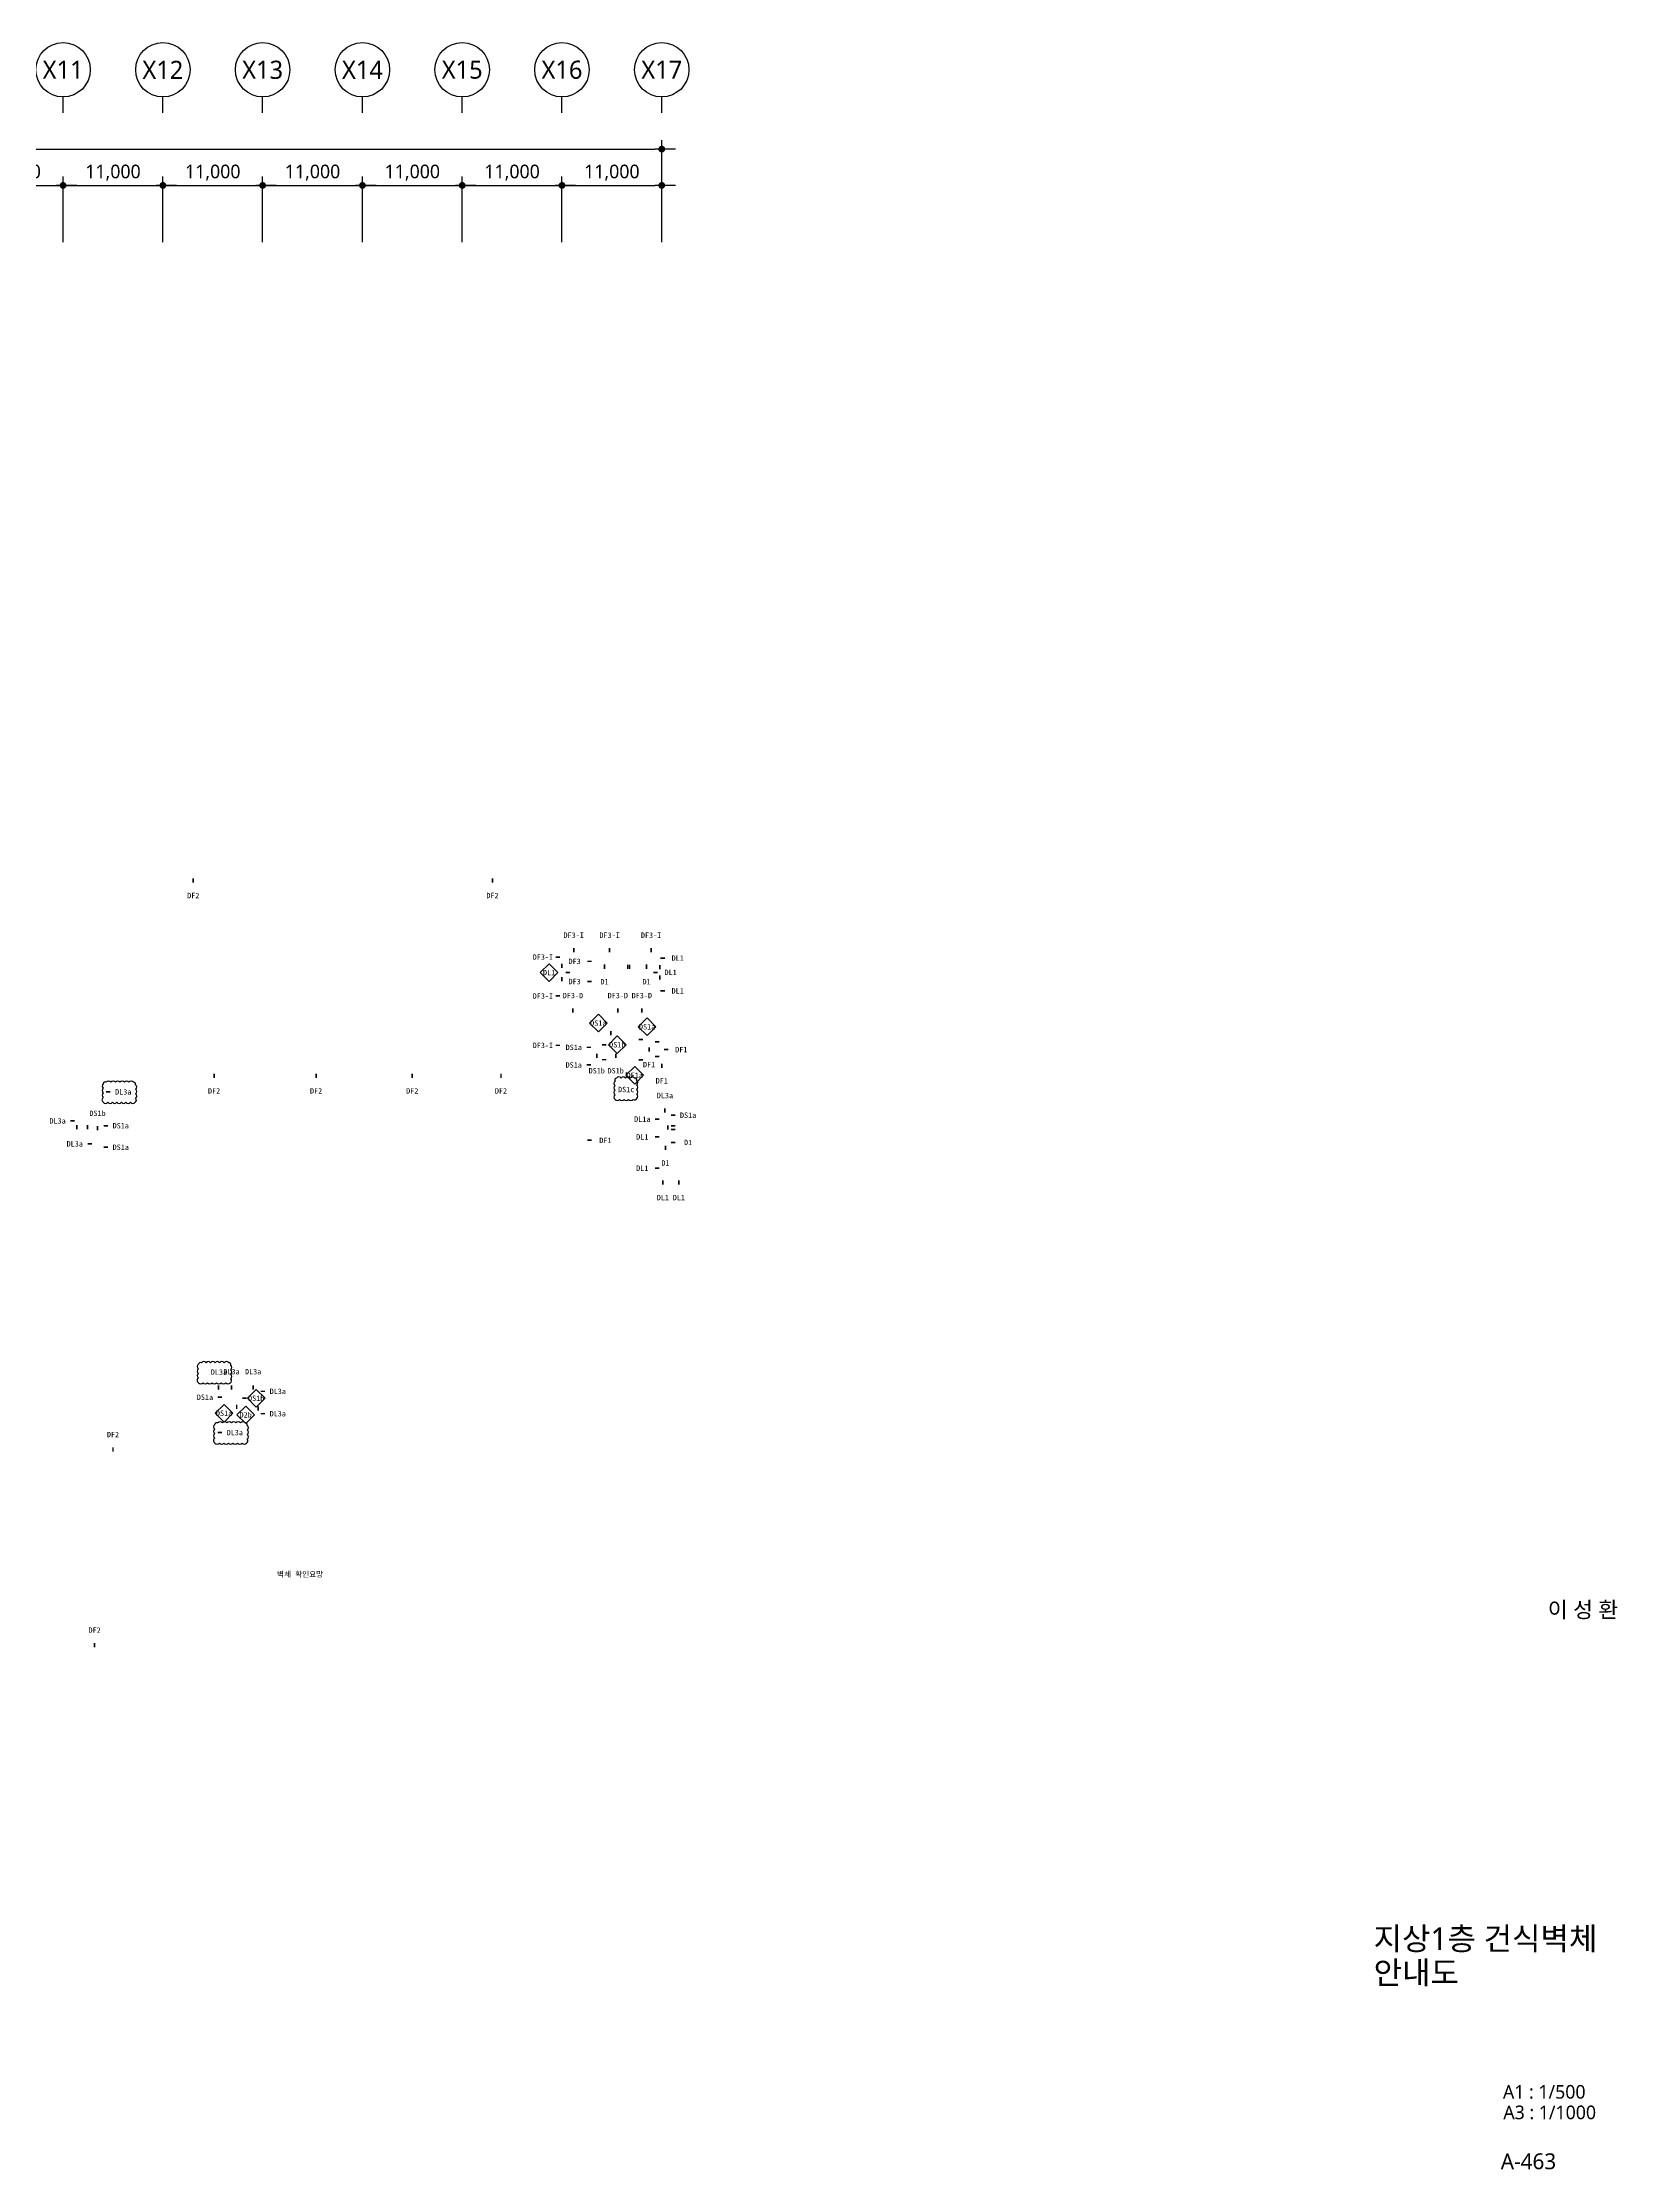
# Model space of a CAD drawing. Header units: millimetres. Extents: x 1205999 to 2806860, y 467935 to 2511436.
# Drawn here: x 2633231 to 2806860, y 1088989 to 1323436 of the extents above; entities that cross this region are included whole.
import ezdxf
from ezdxf.enums import TextEntityAlignment as Align

# ---------------------------------------------------------------- set-up
doc = ezdxf.new("R2010")
doc.units = ezdxf.units.MM
doc.header["$LTSCALE"] = 5
doc.header["$MEASUREMENT"] = 0
doc.layers.get('0').update_dxf_attribs({"linetype": 'CONTINUOUS'})
for name, color, linetype, lineweight in [('A-AXIS-BUBL', 7, 'CONTINUOUS', 25), ('A-BORD-TEXT', 3, 'CONTINUOUS', 25), ('A-DIMS', 7, 'CONTINUOUS', 25), ('A-MKXS-TEXT1', 3, 'CONTINUOUS', 25), ('A-MKXS-WALL', 6, 'CONTINUOUS', 20), ('A-XXXX-TXT2', 3, 'CONTINUOUS', 25), ('REV-202205', 20, 'CONTINUOUS', 25)]:
    doc.layers.add(name, color=color, linetype=linetype, lineweight=lineweight)
doc.layers.add('WAL-TAG', color=3, linetype='CONTINUOUS')
doc.styles.add('HY울릉도L', font='')
doc.styles.add('돋움체', font='')
doc.styles.add('맑은고딕', font='malgun.ttf')
doc.styles.get('HY울릉도L').set_extended_font_data('HYwulM')
doc.styles.get('돋움체').set_extended_font_data('DotumChe')
doc.dimstyles.new('CDIM', dxfattribs={"dimtxt": 3, "dimasz": 1.5, "dimexe": 2, "dimexo": 1, "dimgap": 1, "dimtad": 1, "dimdec": 0, "dimrnd": 0.5, "dimzin": 0, "dimdsep": 32, "dimlunit": 6, "dimtxsty": 'HY울릉도L', "dimblk1": '_CIDOT', "dimblk2": '_CIDOT', "dimsah": 1, "dimcen": 5.5, "dimclrd": 2, "dimclre": 2, "dimclrt": 7, "dimadec": 0, "dimazin": 0, "dimtfac": 1, "dimtdec": 0, "dimtix": 1, "dimtmove": 2, "dimatfit": 1, "dimldrblk": '_CIDOT', "dimfxl": 1, "dimtolj": 1, "dimtzin": 0, "dimlwd": -1, "dimarcsym": 0})

# ---------------------------------------------------------------- blocks, each defined once
blk = doc.blocks.new('_CIDOT')
at = {"color": 0, "linetype": 'ByBlock'}
blk.add_line((2, 0), (-1, 0), dxfattribs=at)
at = {"color": 0, "linetype": 'ByBlock', "const_width": 0.5}
blk.add_lwpolyline([(-0.25, 0, 1), (0.25, 0, 1)], format="xyb", close=True, dxfattribs=at)
blk = doc.blocks.new('*D32')
at = {"layer": 'A-DIMS', "lineweight": -2, "transparency": 16777216}
for p, q in [((225693, 255621), (225693, 262871)), ((236693, 255621), (236693, 262871))]:
    blk.add_line(p, q, dxfattribs=at)
at = {"layer": 'A-DIMS', "transparency": 16777216}
blk.add_line((226443, 261871), (235943, 261871), dxfattribs=at)
at = {"layer": 'A-DIMS', "transparency": 16777216, "xscale": 750, "yscale": 750, "zscale": 750, "rotation": 180}
blk.add_blockref('_CIDOT', (225693, 261871), dxfattribs=at)
at = {"layer": 'A-DIMS', "transparency": 16777216, "xscale": 750, "yscale": 750, "zscale": 750}
blk.add_blockref('_CIDOT', (236693, 261871), dxfattribs=at)
at = {"layer": 'A-DIMS', "color": 3, "transparency": 16777216, "insert": (231193, 263275), "char_height": 1500, "attachment_point": 5, "style": '맑은고딕'}
blk.add_mtext('\\A1;11,000', dxfattribs=at)
blk = doc.blocks.new('*D33')
at = {"layer": 'A-DIMS', "lineweight": -2, "transparency": 16777216}
for p, q in [((236693, 255621), (236693, 262871)), ((247693, 255621), (247693, 262871))]:
    blk.add_line(p, q, dxfattribs=at)
at = {"layer": 'A-DIMS', "transparency": 16777216}
blk.add_line((237443, 261871), (246943, 261871), dxfattribs=at)
at = {"layer": 'A-DIMS', "transparency": 16777216, "xscale": 750, "yscale": 750, "zscale": 750, "rotation": 180}
blk.add_blockref('_CIDOT', (236693, 261871), dxfattribs=at)
at = {"layer": 'A-DIMS', "transparency": 16777216, "xscale": 750, "yscale": 750, "zscale": 750}
blk.add_blockref('_CIDOT', (247693, 261871), dxfattribs=at)
at = {"layer": 'A-DIMS', "color": 3, "transparency": 16777216, "insert": (242193, 263275), "char_height": 1500, "attachment_point": 5, "style": '맑은고딕'}
blk.add_mtext('\\A1;11,000', dxfattribs=at)
blk = doc.blocks.new('*D34')
at = {"layer": 'A-DIMS', "lineweight": -2, "transparency": 16777216}
for p, q in [((247693, 255621), (247693, 262871)), ((258693, 255621), (258693, 262871))]:
    blk.add_line(p, q, dxfattribs=at)
at = {"layer": 'A-DIMS', "transparency": 16777216}
blk.add_line((248443, 261871), (257943, 261871), dxfattribs=at)
at = {"layer": 'A-DIMS', "transparency": 16777216, "xscale": 750, "yscale": 750, "zscale": 750, "rotation": 180}
blk.add_blockref('_CIDOT', (247693, 261871), dxfattribs=at)
at = {"layer": 'A-DIMS', "transparency": 16777216, "xscale": 750, "yscale": 750, "zscale": 750}
blk.add_blockref('_CIDOT', (258693, 261871), dxfattribs=at)
at = {"layer": 'A-DIMS', "color": 3, "transparency": 16777216, "insert": (253193, 263275), "char_height": 1500, "attachment_point": 5, "style": '맑은고딕'}
blk.add_mtext('\\A1;11,000', dxfattribs=at)
blk = doc.blocks.new('*D35')
at = {"layer": 'A-DIMS', "lineweight": -2, "transparency": 16777216}
for p, q in [((258693, 255621), (258693, 262871)), ((269693, 255621), (269693, 262871))]:
    blk.add_line(p, q, dxfattribs=at)
at = {"layer": 'A-DIMS', "transparency": 16777216}
blk.add_line((259443, 261871), (268943, 261871), dxfattribs=at)
at = {"layer": 'A-DIMS', "transparency": 16777216, "xscale": 750, "yscale": 750, "zscale": 750, "rotation": 180}
blk.add_blockref('_CIDOT', (258693, 261871), dxfattribs=at)
at = {"layer": 'A-DIMS', "transparency": 16777216, "xscale": 750, "yscale": 750, "zscale": 750}
blk.add_blockref('_CIDOT', (269693, 261871), dxfattribs=at)
at = {"layer": 'A-DIMS', "color": 3, "transparency": 16777216, "insert": (264193, 263275), "char_height": 1500, "attachment_point": 5, "style": '맑은고딕'}
blk.add_mtext('\\A1;11,000', dxfattribs=at)
blk = doc.blocks.new('*D36')
at = {"layer": 'A-DIMS', "lineweight": -2, "transparency": 16777216}
for p, q in [((269693, 255621), (269693, 262871)), ((280693, 255621), (280693, 262871))]:
    blk.add_line(p, q, dxfattribs=at)
at = {"layer": 'A-DIMS', "transparency": 16777216}
blk.add_line((270443, 261871), (279943, 261871), dxfattribs=at)
at = {"layer": 'A-DIMS', "transparency": 16777216, "xscale": 750, "yscale": 750, "zscale": 750, "rotation": 180}
blk.add_blockref('_CIDOT', (269693, 261871), dxfattribs=at)
at = {"layer": 'A-DIMS', "transparency": 16777216, "xscale": 750, "yscale": 750, "zscale": 750}
blk.add_blockref('_CIDOT', (280693, 261871), dxfattribs=at)
at = {"layer": 'A-DIMS', "color": 3, "transparency": 16777216, "insert": (275193, 263275), "char_height": 1500, "attachment_point": 5, "style": '맑은고딕'}
blk.add_mtext('\\A1;11,000', dxfattribs=at)
blk = doc.blocks.new('*D37')
at = {"layer": 'A-DIMS', "lineweight": -2, "transparency": 16777216}
for p, q in [((280693, 255621), (280693, 262871)), ((291693, 255621), (291693, 262871))]:
    blk.add_line(p, q, dxfattribs=at)
at = {"layer": 'A-DIMS', "transparency": 16777216}
blk.add_line((281443, 261871), (290943, 261871), dxfattribs=at)
at = {"layer": 'A-DIMS', "transparency": 16777216, "xscale": 750, "yscale": 750, "zscale": 750, "rotation": 180}
blk.add_blockref('_CIDOT', (280693, 261871), dxfattribs=at)
at = {"layer": 'A-DIMS', "transparency": 16777216, "xscale": 750, "yscale": 750, "zscale": 750}
blk.add_blockref('_CIDOT', (291693, 261871), dxfattribs=at)
at = {"layer": 'A-DIMS', "color": 3, "transparency": 16777216, "insert": (286193, 263275), "char_height": 1500, "attachment_point": 5, "style": '맑은고딕'}
blk.add_mtext('\\A1;11,000', dxfattribs=at)
blk = doc.blocks.new('*D38')
at = {"layer": 'A-DIMS', "lineweight": -2, "transparency": 16777216}
for p, q in [((126693, 255621), (126693, 266871)), ((302693, 255621), (302693, 266871))]:
    blk.add_line(p, q, dxfattribs=at)
at = {"layer": 'A-DIMS', "transparency": 16777216}
blk.add_line((127443, 265871), (301943, 265871), dxfattribs=at)
at = {"layer": 'A-DIMS', "transparency": 16777216, "xscale": 750, "yscale": 750, "zscale": 750, "rotation": 180}
blk.add_blockref('_CIDOT', (126693, 265871), dxfattribs=at)
at = {"layer": 'A-DIMS', "transparency": 16777216, "xscale": 750, "yscale": 750, "zscale": 750}
blk.add_blockref('_CIDOT', (302693, 265871), dxfattribs=at)
at = {"layer": 'A-DIMS', "color": 3, "transparency": 16777216, "insert": (214693, 267275), "char_height": 1500, "attachment_point": 5, "style": '맑은고딕'}
blk.add_mtext('\\A1;176,000', dxfattribs=at)
blk = doc.blocks.new('*D39')
at = {"layer": 'A-DIMS', "lineweight": -2, "transparency": 16777216}
for p, q in [((291693, 255621), (291693, 262871)), ((302693, 255621), (302693, 262871))]:
    blk.add_line(p, q, dxfattribs=at)
at = {"layer": 'A-DIMS', "transparency": 16777216}
blk.add_line((292443, 261871), (301943, 261871), dxfattribs=at)
at = {"layer": 'A-DIMS', "transparency": 16777216, "xscale": 750, "yscale": 750, "zscale": 750, "rotation": 180}
blk.add_blockref('_CIDOT', (291693, 261871), dxfattribs=at)
at = {"layer": 'A-DIMS', "transparency": 16777216, "xscale": 750, "yscale": 750, "zscale": 750}
blk.add_blockref('_CIDOT', (302693, 261871), dxfattribs=at)
at = {"layer": 'A-DIMS', "color": 3, "transparency": 16777216, "insert": (297193, 263275), "char_height": 1500, "attachment_point": 5, "style": '맑은고딕'}
blk.add_mtext('\\A1;11,000', dxfattribs=at)
blk = doc.blocks.new('wall-tag-02')
at = {"layer": 'A-MKXS-WALL'}
blk.add_lwpolyline([(0, 1185, 112, 112, 0), (0, 885, 0, 0, 0), (0, 608, 0, 0, 0), (-608, 0, 0, 0, 0), (0, -608, 0, 0, 0), (608, 0, 0, 0, 0), (0, 608, 0, 0, 0)], format="xyseb", dxfattribs=at)
blk = doc.blocks.new('wall-tag-01')
blk.add_wipeout([(86681, 26087), (86074, 25480), (86681, 24872), (87289, 25480)]).dxf.layer = 'A-MKXS-WALL'
at = {"layer": 'A-MKXS-WALL'}
blk.add_lwpolyline([(86681, 26087), (86074, 25480), (86681, 24872), (87289, 25480)], close=True, dxfattribs=at)
blk = doc.blocks.new('DIM(210222)')
for p, q in [((236693, 269870.6), (236693, 271620.6)), ((247693, 269870.6), (247693, 271620.6)), ((258693, 269870.6), (258693, 271620.6)), ((269693, 269870.6), (269693, 271620.6)), ((280693, 269870.6), (280693, 271620.6)), ((291693, 269870.6), (291693, 271620.6)), ((302693, 269870.6), (302693, 271620.6))]:
    blk.add_line(p, q)
at = {"layer": 'A-AXIS-BUBL', "ltscale": 0.2}
for centre in [(236693, 274620.6), (247693, 274620.6), (258693, 274620.6), (269693, 274620.6), (280693, 274620.6), (291693, 274620.6), (302693, 274620.6)]:
    blk.add_circle(centre, 3000, dxfattribs=at)
at = {"layer": 'A-XXXX-TXT2', "ltscale": 0.2, "style": '맑은고딕'}
for s, p in [('X11', (236693, 274620.6)), ('X12', (247693, 274620.6)), ('X13', (258693, 274620.6)), ('X14', (269693, 274620.6)), ('X15', (280693, 274620.6)), ('X16', (291693, 274620.6)), ('X17', (302693, 274620.6))]:
    blk.add_text(s, height=2000, dxfattribs=at).set_placement(p, align=Align.MIDDLE)
at = {"layer": 'A-DIMS'}
for p1, p2, distance, picture, middle in [((126693, 255120.6), (302693, 255120.6), 10750, '*D38', (214693, 267275.5)), ((225693, 255120.6), (236693, 255120.6), 6750, '*D32', (231193, 263275.5)), ((236693, 255120.6), (247693, 255120.6), 6750, '*D33', (242193, 263275.5)), ((247693, 255120.6), (258693, 255120.6), 6750, '*D34', (253193, 263275.5)), ((258693, 255120.6), (269693, 255120.6), 6750, '*D35', (264193, 263275.5)), ((269693, 255120.6), (280693, 255120.6), 6750, '*D36', (275193, 263275.5)), ((280693, 255120.6), (291693, 255120.6), 6750, '*D37', (286193, 263275.5)), ((291693, 255120.6), (302693, 255120.6), 6750, '*D39', (297193, 263275.5))]:
    dim = blk.add_aligned_dim(p1=p1, p2=p2, distance=distance, dimstyle='CDIM', override={"dimscale": 500, "dimtxsty": '맑은고딕', "dimclrd": 256, "dimclre": 256, "dimclrt": 3}, dxfattribs=at)
    dim.commit()
    dim.dimension.update_dxf_attribs({"geometry": picture, "text_midpoint": middle})

msp = doc.modelspace()

# ---------------------------------------------------------------- linework, layer by layer
at = {"layer": 'A-MKXS-WALL'}
for points in [[(2690475, 1221886, 180, 180, 0), (2690475, 1221406, 0, 0, 0), (2690475, 1220920, 0, 0, 0)], [(2697740, 1221809, 180, 180, 0), (2697740, 1221329, 0, 0, 0), (2697740, 1220886, 0, 0, 0), (2695187, 1220886, 0, 0, 0)], [(2697958, 1221809, 180, 180, 0), (2697958, 1221329, 0, 0, 0), (2697958, 1220886, 0, 0, 0), (2699829, 1220886, 0, 0, 0)], [(2701285, 1221754, 180, 180, 0), (2701285, 1221274, 0, 0, 0), (2701285, 1220943, 0, 0, 0)], [(2691380, 1220920, 180, 180, 0), (2690900, 1220920, 0, 0, 0), (2690049, 1220920, 0, 0, 0)], [(2690475, 1219953, 180, 180, 0), (2690475, 1220433, 0, 0, 0), (2690475, 1220920, 0, 0, 0)], [(2701285, 1220133, 180, 180, 0), (2701285, 1220613, 0, 0, 0), (2701285, 1220943, 0, 0, 0)], [(2695897, 1213996, 180, 180, 0), (2695897, 1214476, 0, 0, 0), (2695897, 1215357, 0, 0, 0), (2695481, 1215357, 0, 0, 0)], [(2694899, 1212968, 180, 180, 0), (2695379, 1212968, 0, 0, 0), (2695621, 1212968, 0, 0, 0)], [(2694899, 1211320, 180, 180, 0), (2695379, 1211320, 0, 0, 0), (2695621, 1211320, 0, 0, 0), (2695621, 1212968, 0, 0, 0)], [(2698959, 1213556, 180, 180, 0), (2699439, 1213556, 0, 0, 0), (2699883, 1213556, 0, 0, 0), (2699883, 1213971, 0, 0, 0)], [(2700759, 1213281, 180, 180, 0), (2701239, 1213281, 0, 0, 0), (2701499, 1213281, 0, 0, 0), (2701499, 1209961, 0, 0, 0)], [(2699439, 1211285, 180, 180, 0), (2698959, 1211285, 0, 0, 0), (2698516, 1211285, 0, 0, 0), (2698516, 1210570, 0, 0, 0)], [(2700759, 1211667, 180, 180, 0), (2701239, 1211667, 0, 0, 0), (2701499, 1211667, 0, 0, 0), (2701499, 1210885, 0, 0, 0)], [(2702153, 1203610, 180, 180, 0), (2702153, 1204090, 0, 0, 0), (2702153, 1205201, 0, 0, 0), (2702509, 1205201, 0, 0, 0)], [(2702509, 1204014, 180, 180, 0), (2702989, 1204014, 0, 0, 0), (2703433, 1204014, 0, 0, 0), (2703433, 1205201, 0, 0, 0)], [(2638174, 1203650, 180, 180, 0), (2638174, 1204130, 0, 0, 0), (2638174, 1204573, 0, 0, 0), (2636789, 1204573, 0, 0, 0)], [(2637016, 1203650, 180, 180, 0), (2637016, 1204130, 0, 0, 0), (2637016, 1204573, 0, 0, 0), (2637016, 1204573, 0, 0, 0)], [(2702509, 1203608, 180, 180, 0), (2702989, 1203608, 0, 0, 0), (2703433, 1203608, 0, 0, 0), (2703433, 1202197, 0, 0, 0)], [(2654633, 1173276, 180, 180, 0), (2654633, 1172796, 0, 0, 0), (2654633, 1172352, 0, 0, 0), (2654217, 1172352, 0, 0, 0)], [(2655265, 1173997, 180, 180, 0), (2655745, 1173997, 0, 0, 0), (2655813, 1173997, 0, 0, 0)], [(2657014, 1173094, 180, 180, 0), (2657014, 1172614, 0, 0, 0), (2657014, 1172170, 0, 0, 0), (2656599, 1172170, 0, 0, 0)]]:
    msp.add_lwpolyline(points, format="xyseb", dxfattribs=at)
at = {"layer": 'REV-202205'}
for points in [[(2639928, 1206623, 0.5205671), (2640428, 1206623, 0.5205671), (2640928, 1206623, 0.5205671), (2641428, 1206623, 0.5205671), (2641928, 1206623, 0.5205671), (2642428, 1206623, 0.5205671), (2642928, 1206623, 0.5205671), (2643428, 1206623, 0.5205671), (2643490, 1207062, 0.5205671), (2643490, 1207562, 0.5205671), (2643490, 1208062, 0.5205671), (2643490, 1208562, 0.5205671), (2643260, 1208832, 0.5205671), (2642760, 1208832, 0.5205671), (2642260, 1208832, 0.5205671), (2641760, 1208832, 0.5205671), (2641260, 1208832, 0.5205671), (2640760, 1208832, 0.5205671), (2640260, 1208832, 0.5205671), (2639928, 1208664, 0.5205671), (2639928, 1208164, 0.5205671), (2639928, 1207664, 0.5205671), (2639928, 1207164, 0.5205671)], [(2650423, 1175703, 0.5205671), (2650923, 1175703, 0.5205671), (2651423, 1175703, 0.5205671), (2651923, 1175703, 0.5205671), (2652423, 1175703, 0.5205671), (2652923, 1175703, 0.5205671), (2653423, 1175703, 0.5205671), (2653923, 1175703, 0.5205671), (2653984, 1176141, 0.5205671), (2653984, 1176641, 0.5205671), (2653984, 1177141, 0.5205671), (2653984, 1177641, 0.5205671), (2653754, 1177912, 0.5205671), (2653254, 1177912, 0.5205671), (2652754, 1177912, 0.5205671), (2652254, 1177912, 0.5205671), (2651754, 1177912, 0.5205671), (2651254, 1177912, 0.5205671), (2650754, 1177912, 0.5205671), (2650423, 1177743, 0.5205671), (2650423, 1177243, 0.5205671), (2650423, 1176743, 0.5205671), (2650423, 1176243, 0.5205671)]]:
    msp.add_lwpolyline(points, format="xyb", close=True, dxfattribs=at)

# ---------------------------------------------------------------- block references
msp.add_blockref('DIM(210222)', (2398806, 1045815))
at = {"layer": 'A-MKXS-WALL', "xscale": -1.6, "yscale": 1.6, "zscale": 1.6}
for p, rotation in [((2642132, 1207773), 90), ((2652626, 1176853), 180)]:
    msp.add_blockref('wall-tag-02', p, dxfattribs=dict(at, rotation=rotation))
at = {"layer": 'WAL-TAG', "xscale": 1.6, "yscale": 1.6, "zscale": 1.6}
for p in [(2649854, 1229408), (2682832, 1229408), (2695187, 1219914), (2699829, 1219914), (2700099, 1210780), (2652144, 1207876), (2663391, 1207876), (2673993, 1207876), (2683774, 1207876), (2694334, 1210100), (2696421, 1210100), (2701906, 1199941), (2701624, 1196116), (2703386, 1196116)]:
    msp.add_blockref('wall-tag-02', p, dxfattribs=at)
at = {"layer": 'WAL-TAG', "yscale": 1.6, "zscale": 1.6}
for p, xscale, rotation in [((2691789, 1225041), -1.6, 180), ((2695748, 1225041), -1.6, 180), ((2700322, 1225041), -1.6, 180), ((2688393, 1222632), -1.6, 270), ((2691893, 1222160), -1.6, 270), ((2702479, 1220943), -1.6, 90), ((2703255, 1222517), -1.6, 90), ((2688393, 1218340), -1.6, 270), ((2691707, 1218386), -1.6, 180), ((2691893, 1219930), -1.6, 270), ((2696651, 1218386), -1.6, 180), ((2699299, 1218386), -1.6, 180), ((2703255, 1218903), -1.6, 90), ((2688393, 1212900), -1.6, 270), ((2691793, 1212680), -1.6, 270), ((2703655, 1212426), -1.6, 90), ((2691793, 1210736), -1.6, 270), ((2701849, 1207366), -1.6, 180), ((2634893, 1204573), -1.6, 270), ((2639299, 1205410), -1.6, 180), ((2641855, 1204042), -1.6, 90), ((2699353, 1204766), -1.6, 270), ((2704405, 1205201), -1.6, 90), ((2636783, 1202041), -1.6, 270), ((2641855, 1201668), -1.6, 90), ((2695183, 1202436), -1.6, 90), ((2699353, 1202808), -1.6, 270), ((2704405, 1202197), -1.6, 90), ((2699353, 1199356), -1.6, 270), ((2654065, 1176841), -1.6, 180), ((2656451, 1176835), -1.6, 180), ((2651136, 1174111), -1.6, 270), ((2659169, 1174763), 1.6, 90), ((2659169, 1172297), 1.6, 90), ((2641002, 1169996), -1.6, 180), ((2638975, 1148441), -1.6, 180)]:
    msp.add_blockref('wall-tag-02', p, dxfattribs=dict(at, xscale=xscale, rotation=rotation))

# ---------------------------------------------------------------- texts
at = {"layer": 'A-BORD-TEXT', "style": '맑은고딕'}
for s, height, p in [('이 성 환', 1750, (2806949, 1149813)), ('A1 : 1/500', 1500, (2803341, 1096799)), ('A3 : 1/1000', 1500, (2804500, 1094532)), ('A-463', 1750, (2800103, 1089014))]:
    msp.add_text(s, height=height, dxfattribs=at).set_placement(p, align=Align.RIGHT)
for s, p in [('지상1층 건식벽체', (2779974, 1114428)), ('안내도', (2779974, 1110678))]:
    msp.add_text(s, height=2500, dxfattribs=at).set_placement(p, align=Align.MIDDLE_LEFT)
at = {"layer": 'A-MKXS-TEXT1', "style": '돋움체'}
for s, rotation, p in [('DF2', 360, (2649854, 1229410)), ('DF2', 360, (2682832, 1229410)), ('DF3-I', 360, (2691789, 1225041)), ('DF3-I', 360, (2695748, 1225041)), ('DF3-I', 360, (2700322, 1225041)), ('DF3', 360, (2691893, 1222160)), ('DL1', 360, (2703255, 1222517)), ('DF3', 360, (2691893, 1219930)), ('D1', 360, (2695187, 1219914)), ('D1', 360, (2699829, 1219914)), ('DL1', 360, (2702479, 1220943)), ('DL1', 360, (2703255, 1218903)), ('DF3-I', 360, (2688393, 1218340)), ('DF3-D', 360, (2691707, 1218386)), ('DF3-D', 360, (2696651, 1218386)), ('DF3-D', 360, (2699299, 1218386)), ('DF3-I', 360, (2688393, 1212900)), ('DS1a', 360, (2691793, 1212680)), ('DF1', 360, (2703655, 1212426)), ('DS1a', 360, (2691793, 1210736)), ('DS1b', 360, (2694334, 1210100)), ('DL3a', 360, (2642132, 1207773)), ('DF2', 360, (2652144, 1207877)), ('DF2', 360, (2663391, 1207877)), ('DF2', 360, (2673993, 1207877)), ('DF2', 360, (2683774, 1207877)), ('DF1', 360, (2701499, 1208989)), ('DL3a', 360, (2701849, 1207366)), ('DS1b', 360, (2639299, 1205410)), ('DL1a', 360, (2699353, 1204766)), ('DS1a', 360, (2704405, 1205201)), ('DL3a', 360, (2634893, 1204573)), ('DS1a', 360, (2641855, 1204042)), ('DF1', 360, (2695284, 1202422)), ('DL1', 360, (2699353, 1202808)), ('DL3a', 360, (2636783, 1202041)), ('DS1a', 360, (2641855, 1201668)), ('D1', 360, (2704405, 1202197)), ('DL1', 360, (2699353, 1199356)), ('D1', 360, (2701906, 1199941)), ('DL1', 360, (2701624, 1196116)), ('DL1', 360, (2703386, 1196116)), ('DL3a', 360, (2652681, 1176882)), ('DL3a', 360, (2654065, 1176935)), ('DL3a', 360, (2656451, 1176929)), ('DF2', 0, (2641002, 1169996)), ('DF2', 0, (2638975, 1148441))]:
    msp.add_text(s, height=600, rotation=rotation, dxfattribs=at).set_placement(p, align=Align.MIDDLE_CENTER)
at = {"layer": 'A-MKXS-TEXT1', "color": 1, "style": '돋움체'}
msp.add_text('벽체 확인요망', height=600, rotation=360, dxfattribs=at).set_placement((2661628, 1154602), align=Align.MIDDLE_CENTER)

# ---------------------------------------------------------------- next in the draw order: block references
at = {"layer": 'WAL-TAG', "yscale": 1.6, "zscale": 1.6}
for p, xscale in [((2550387, 1180152), 1.6), ((2555819, 1174590), 1.6), ((2561192, 1174176), 1.6), ((2559825, 1168831), 1.6), ((2795476, 1133230), -1.6), ((2514555, 1131585), 1.6)]:
    msp.add_blockref('wall-tag-01', p, dxfattribs=dict(at, xscale=xscale))

# ---------------------------------------------------------------- next in the draw order: linework, layer by layer
at = {"layer": 'REV-202205'}
msp.add_lwpolyline([(2696348, 1206933, 0.5205671), (2696848, 1206933, 0.5205671), (2697348, 1206933, 0.5205671), (2697848, 1206933, 0.5205671), (2698348, 1206933, 0.5205671), (2698745, 1207036, 0.5205671), (2698745, 1207536, 0.5205671), (2698745, 1208036, 0.5205671), (2698745, 1208536, 0.5205671), (2698745, 1209036, 0.5205671), (2698506, 1209297, 0.5205671), (2698006, 1209297, 0.5205671), (2697506, 1209297, 0.5205671), (2697006, 1209297, 0.5205671), (2696506, 1209297, 0.5205671), (2696348, 1208955, 0.5205671), (2696348, 1208455, 0.5205671), (2696348, 1207955, 0.5205671), (2696348, 1207455, 0.5205671)], format="xyb", close=True, dxfattribs=at)

# ---------------------------------------------------------------- next in the draw order: block references
at = {"layer": 'A-MKXS-WALL', "xscale": -1.6, "yscale": 1.6, "zscale": 1.6}
msp.add_blockref('wall-tag-02', (2697609, 1208020), dxfattribs=at)
at = {"layer": 'WAL-TAG', "xscale": 1.6, "yscale": 1.6, "zscale": 1.6}
for name, p in [('wall-tag-01', (2557903, 1172200)), ('wall-tag-02', (2701499, 1208989)), ('wall-tag-01', (2516937, 1131403))]:
    msp.add_blockref(name, p, dxfattribs=at)

# ---------------------------------------------------------------- next in the draw order: texts
at = {"layer": 'A-MKXS-TEXT1', "style": '돋움체'}
for s, p in [('DF3-I', (2688393, 1222632)), ('DL1', (2689077, 1220920)), ('DS1a', (2699883, 1214943)), ('DS1b', (2696421, 1210100)), ('DF1a', (2698516, 1209598)), ('DF1', (2700099, 1210780)), ('DS1c', (2697579, 1208037)), ('DL3a', (2659169, 1174763)), ('DS1a', (2651136, 1174111)), ('DL3a', (2659169, 1172297))]:
    msp.add_text(s, height=600, rotation=360, dxfattribs=at).set_placement(p, align=Align.MIDDLE_CENTER)

# ---------------------------------------------------------------- next in the draw order: linework, layer by layer
at = {"layer": 'REV-202205'}
msp.add_lwpolyline([(2652228, 1169065, 0.5205671), (2652728, 1169065, 0.5205671), (2653228, 1169065, 0.5205671), (2653728, 1169065, 0.5205671), (2654228, 1169065, 0.5205671), (2654728, 1169065, 0.5205671), (2655228, 1169065, 0.5205671), (2655728, 1169065, 0.5205671), (2655790, 1169504, 0.5205671), (2655790, 1170004, 0.5205671), (2655790, 1170504, 0.5205671), (2655790, 1171004, 0.5205671), (2655560, 1171274, 0.5205671), (2655060, 1171274, 0.5205671), (2654560, 1171274, 0.5205671), (2654060, 1171274, 0.5205671), (2653560, 1171274, 0.5205671), (2653060, 1171274, 0.5205671), (2652560, 1171274, 0.5205671), (2652228, 1171106, 0.5205671), (2652228, 1170606, 0.5205671), (2652228, 1170106, 0.5205671), (2652228, 1169606, 0.5205671)], format="xyb", close=True, dxfattribs=at)

# ---------------------------------------------------------------- next in the draw order: block references
at = {"layer": 'A-MKXS-WALL', "xscale": -1.6, "yscale": 1.6, "zscale": 1.6, "rotation": 90}
msp.add_blockref('wall-tag-02', (2654432, 1170215), dxfattribs=at)

# ---------------------------------------------------------------- next in the draw order: texts
at = {"layer": 'A-MKXS-TEXT1', "style": '돋움체'}
for s, p in [('DS1a', (2694509, 1215357)), ('DS1b', (2696594, 1212968)), ('DS1a', (2653245, 1172352)), ('D2b', (2655627, 1172170)), ('DS1b', (2656785, 1173997)), ('DL3a', (2654432, 1170215))]:
    msp.add_text(s, height=600, rotation=360, dxfattribs=at).set_placement(p, align=Align.MIDDLE_CENTER)

doc.saveas('drawing.dxf')
